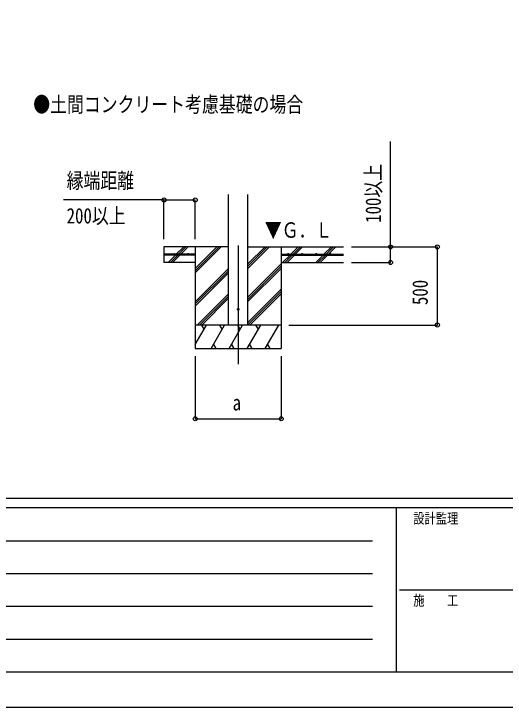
# Model space of a CAD drawing. Units: millimetres, scale not verified. Extents: x -12615 to 12615, y -8910 to 8910.
# Drawn here: x -6361 to -3217, y -8910 to -4474 of the extents above; entities that cross this region are included whole.
import ezdxf
from ezdxf.enums import TextEntityAlignment as Align

# ---------------------------------------------------------------- set-up
doc = ezdxf.new("R2010")
doc.units = ezdxf.units.MM
doc.header["$LTSCALE"] = 40
for name, color, linetype in [('0-2_USER1', 3, 'Continuous'), ('0-4_YKK_12', 2, 'Continuous'), ('0-5_YKK_13', 4, 'Continuous'), ('0-6_YKK_A1', 4, 'Continuous'), ('0-7_YKK_D', 6, 'Continuous'), ('0-8_YKK_ZWAK', 7, 'Continuous')]:
    doc.layers.add(name, color=color, linetype=linetype)
doc.styles.add('ＭＳ ゴシック', font='')
doc.styles.get('ＭＳ ゴシック').set_extended_font_data('MS Gothic')

msp = doc.modelspace()

# ---------------------------------------------------------------- linework, layer by layer
at = {"layer": '0-4_YKK_12'}
msp.add_line((-4925.44, -5955.79), (-4925.44, -6715), dxfattribs=at)
at = {"layer": '0-5_YKK_13'}
msp.add_circle((-4925.44, -6365), 5, dxfattribs=at)
at = {"layer": '0-6_YKK_A1'}
for p, q in [((-4987.94, -6465), (-4987.94, -5629.65)), ((-4862.94, -6465), (-4862.94, -5629.65)), ((-5321.48, -6012.5), (-5273.98, -5965)), ((-5307.33, -6012.5), (-5259.83, -5965)), ((-5293.19, -6012.5), (-5245.69, -5965)), ((-5200.44, -5965), (-5200.44, -6615)), ((-5200.44, -6131.88), (-5033.56, -5965)), ((-5200.44, -6117.74), (-5047.7, -5965)), ((-5200.44, -6103.6), (-5061.84, -5965)), ((-4862.94, -6102.75), (-4725.19, -5965)), ((-4862.94, -6088.61), (-4739.33, -5965)), ((-4862.94, -6074.46), (-4753.48, -5965)), ((-4862.94, -5965), (-4250.44, -5965)), ((-4650.44, -5965), (-4650.44, -6615)), ((-4588.84, -6012.5), (-4541.34, -5965)), ((-4574.7, -6012.5), (-4527.2, -5965)), ((-4560.56, -6012.5), (-4513.06, -5965)), ((-4376.71, -6012.5), (-4329.21, -5965)), ((-4362.57, -6012.5), (-4315.07, -5965)), ((-4348.43, -6012.5), (-4300.93, -5965)), ((-5200.44, -6012.5), (-5400.44, -6012.5)), ((-5200.44, -6017.5), (-5400.44, -6017.5)), ((-5372.57, -6063.6), (-5326.48, -6017.5)), ((-5359.83, -6065), (-5312.33, -6017.5)), ((-5345.69, -6065), (-5298.19, -6017.5)), ((-5200.44, -6012.5), (-5200.44, -6017.5)), ((-4650.44, -6012.5), (-4250.44, -6012.5)), ((-4650.44, -6012.5), (-4650.44, -6017.5)), ((-4650.44, -6017.5), (-4250.44, -6017.5)), ((-4641.34, -6065), (-4593.84, -6017.5)), ((-4627.2, -6065), (-4579.7, -6017.5)), ((-4613.06, -6065), (-4565.56, -6017.5)), ((-4429.21, -6065), (-4381.71, -6017.5)), ((-4415.07, -6065), (-4367.57, -6017.5)), ((-4400.93, -6065), (-4353.43, -6017.5)), ((-5200.44, -6065), (-5400.44, -6065)), ((-4862.94, -6286.59), (-4650.44, -6074.1)), ((-4650.44, -6065), (-4250.44, -6065)), ((-5200.44, -6315.73), (-4987.94, -6103.23)), ((-5200.44, -6329.87), (-4987.94, -6117.37)), ((-4862.94, -6300.74), (-4650.44, -6088.24)), ((-4862.94, -6314.88), (-4650.44, -6102.38)), ((-5200.44, -6344.01), (-4987.94, -6131.51)), ((-4862.94, -6448.72), (-4650.44, -6236.23)), ((-4862.94, -6462.87), (-4650.44, -6250.37)), ((-5187.58, -6465), (-4987.94, -6265.36)), ((-5173.44, -6465), (-4987.94, -6279.5)), ((-5159.3, -6465), (-4987.94, -6293.64)), ((-4850.93, -6465), (-4650.44, -6264.51)), ((-4650.44, -6465), (-5200.44, -6465)), ((-5200.44, -6590.45), (-5128.01, -6465)), ((-5143.01, -6490.98), (-5158.01, -6465)), ((-5099.14, -6615), (-5012.54, -6465)), ((-5027.54, -6490.98), (-5042.54, -6465)), ((-4983.67, -6615), (-4897.07, -6465)), ((-4912.07, -6490.98), (-4927.07, -6465)), ((-4868.2, -6615), (-4781.6, -6465)), ((-4796.6, -6490.98), (-4811.6, -6465)), ((-4752.73, -6615), (-4666.13, -6465)), ((-4696.13, -6465), (-4696.13, -6465)), ((-5084.15, -6589.02), (-5069.15, -6615)), ((-4968.68, -6589.02), (-4953.68, -6615)), ((-4853.2, -6589.02), (-4838.2, -6615)), ((-4737.74, -6589.02), (-4722.74, -6615)), ((-5200.44, -6615), (-4650.44, -6615))]:
    msp.add_line(p, q, dxfattribs=at)
msp.add_lwpolyline([(-4987.94, -5965), (-5400.44, -5965), (-5400.44, -6065)], dxfattribs=at)
for centre in [(-5335.44, -6010), (-5245.44, -6010), (-4605.44, -6010), (-4515.44, -6010), (-4425.44, -6010), (-4335.44, -6010)]:
    msp.add_circle(centre, 2.5, dxfattribs=at)
at = {"layer": '0-7_YKK_D'}
for p, q in [((-5400.44, -5665), (-6044.73, -5665)), ((-5400.44, -5915), (-5400.44, -5664)), ((-5400.44, -5665), (-5200.44, -5665)), ((-5200.44, -5915), (-5200.44, -5664)), ((-4200.44, -5965), (-3649.44, -5965)), ((-4200.44, -5965), (-3949.44, -5965)), ((-3650.44, -6465), (-3650.44, -5965)), ((-4200.44, -6065), (-3949.44, -6065)), ((-4600.44, -6465), (-3649.44, -6465)), ((-5200.44, -6665), (-5200.44, -7066)), ((-4650.44, -6665), (-4650.44, -7066)), ((-5200.44, -7065), (-4650.44, -7065))]:
    msp.add_line(p, q, dxfattribs=at)
msp.add_lwpolyline([(-3950.44, -6065), (-3950.44, -5965), (-3950.44, -5289.8)], dxfattribs=at)
for centre in [(-5400.44, -5665), (-5200.44, -5665), (-3950.44, -5965), (-3650.44, -5965), (-3950.44, -6065), (-3650.44, -6465), (-5200.44, -7065), (-4650.44, -7065)]:
    msp.add_circle(centre, 12.75, dxfattribs=at)
at = {"layer": '0-8_YKK_ZWAK'}
for p, q in [((11685.06, -7575), (-11714.94, -7575)), ((-3914.94, -7635), (-11714.94, -7635)), ((-3914.94, -7635), (-3914.94, -8685)), ((-14.94, -7635), (-3914.94, -7635)), ((-11587.44, -7845), (-4064.94, -7845)), ((-11587.44, -8055), (-4064.94, -8055)), ((-3892.44, -8160), (-14.94, -8160)), ((-11587.44, -8265), (-4064.94, -8265)), ((-11587.44, -8475), (-4064.94, -8475)), ((-11714.94, -8685), (-3914.94, -8685)), ((-3914.94, -8685), (-14.94, -8685))]:
    msp.add_line(p, q, dxfattribs=at)
msp.add_lwpolyline([(-12615, -8910), (12615, -8910), (12615, 8910), (-12615, 8910)], close=True, dxfattribs=at)

# ---------------------------------------------------------------- texts
at = {"layer": '0-2_USER1', "style": 'ＭＳ ゴシック', "width": 0.8}
msp.add_text('●土間コンクリート考慮基礎の場合', height=98.97, dxfattribs=at).set_placement((-6237.27, -5132.85), align=Align.BOTTOM_LEFT)
at = {"layer": '0-6_YKK_A1', "style": 'ＭＳ ゴシック', "width": 0.8}
msp.add_text('▼Ｇ．Ｌ', height=98.97, dxfattribs=at).set_placement((-4755.3, -5936.55), align=Align.BOTTOM_LEFT)
at = {"layer": '0-7_YKK_D', "style": 'ＭＳ ゴシック', "width": 0.8}
for s, p in [('100以上', (-3982.44, -5811.4)), ('500', (-3682.44, -6337.4))]:
    msp.add_text(s, height=98.97, rotation=90, dxfattribs=at).set_placement(p, align=Align.BOTTOM_LEFT)
for s, p in [('縁端距離', (-6023.64, -5620)), ('200以上', (-6023.64, -5845)), ('a', (-4961.44, -7041))]:
    msp.add_text(s, height=98.97, dxfattribs=at).set_placement(p, align=Align.BOTTOM_LEFT)
at = {"layer": '0-8_YKK_ZWAK', "style": 'ＭＳ ゴシック', "width": 0.8}
for s, p in [('設計監理', (-3804.94, -7755)), ('施\u3000\u3000工', (-3804.94, -8280))]:
    msp.add_text(s, height=65.98, dxfattribs=at).set_placement(p, align=Align.BOTTOM_LEFT)

doc.saveas('drawing.dxf')
